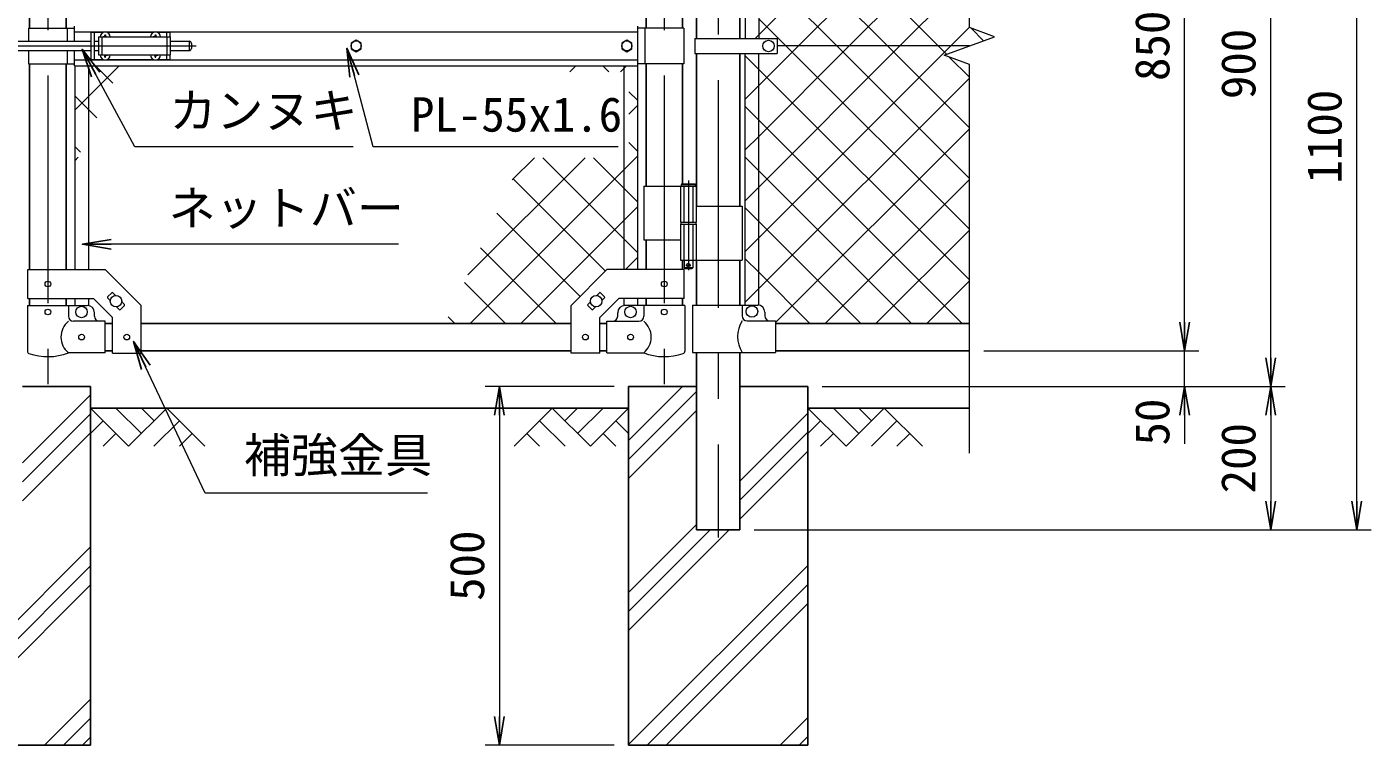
# Model space of a CAD drawing. Units: millimetres, scale not verified. Extents: x -4200 to 4200, y -2970 to 2970.
# Drawn here: x -2565 to -692, y -1039 to -37 of the extents above; entities that cross this region are included whole.
import ezdxf
from ezdxf.enums import TextEntityAlignment as Align

# ---------------------------------------------------------------- set-up
doc = ezdxf.new("R2010")
doc.units = ezdxf.units.MM
doc.header["$LTSCALE"] = 10
doc.linetypes.add('DASHED', pattern=[7.5, 6, -1.5])
doc.linetypes.add('USER1', pattern=[50.8, 31.75, -6.35, 6.35, -6.35])
for name, color, linetype, lineweight in [('0-1_D-BMK', 2, 'USER1', 13), ('0-2_D-STR1', 1, 'Continuous', 25), ('0-3_D-STR3', 3, 'Continuous', 13), ('0-4_D-DCR-HCH', 7, 'Continuous', 13), ('0-5_D-BGD', 7, 'Continuous', 25), ('0-6_D-STR4', 7, 'Continuous', 25), ('0-7_D-STR-DIM', 7, 'Continuous', 13), ('0-A_D-STR2', 7, 'Continuous', 13), ('0-B_D-STR-TXT', 7, 'Continuous', 13)]:
    doc.layers.add(name, color=color, linetype=linetype, lineweight=lineweight)
doc.layers.add('0-8_0', color=7, linetype='Continuous')
doc.styles.add('ＭＳ ゴシック', font='')
doc.styles.get('ＭＳ ゴシック').set_extended_font_data('MS Gothic')

# ---------------------------------------------------------------- blocks, each defined once
blk = doc.blocks.new('_Open')
at = {"layer": '0-8_0'}
blk.add_line((-10, 1.667), (0, 0), dxfattribs=at)
blk.add_lwpolyline([(-10, -1.667), (0, 0), (-10, 0)], dxfattribs=at)

msp = doc.modelspace()

# ---------------------------------------------------------------- linework, layer by layer
at = {"layer": '0-1_D-BMK'}
for p, q in [((-2535.9, 403.1), (-2535.9, -535.29)), ((-1676.7, 403.1), (-1676.7, -535.29)), ((-1601.55, 396.61), (-1601.55, -749.21)), ((-2646.59, -63.63), (-2326.59, -63.63)), ((-1643.14, -251.21), (-1643.14, -376.1)), ((-1646.76, -369.13), (-1639.51, -369.13))]:
    msp.add_line(p, q, dxfattribs=at)
at = {"layer": '0-2_D-STR1'}
for p, q in [((-2561.3, 248.32), (-2561.3, -38.63)), ((-2510.5, 248.32), (-2510.5, -38.63)), ((-1702.1, 131.87), (-1702.1, -38.63)), ((-1651.3, 103.87), (-1651.3, -38.63)), ((-1631.8, 103.87), (-1631.8, -53.13)), ((-1571.3, 103.87), (-1571.3, -53.13)), ((-1631.8, -74.13), (-1631.8, -287.13)), ((-1571.3, -74.13), (-1571.3, -287.13)), ((-2561.3, -88.63), (-2561.3, -375.58)), ((-2510.5, -88.63), (-2510.5, -375.58)), ((-1702.1, -88.63), (-1702.1, -259.13)), ((-1651.3, -88.63), (-1651.3, -256.13)), ((-1702.1, -334.13), (-1702.1, -375.58)), ((-1651.3, -362.13), (-1651.3, -375.58)), ((-1631.8, -362.13), (-1631.8, -424.93)), ((-1571.3, -362.13), (-1571.3, -424.93)), ((-2561.3, -415.58), (-2561.3, -425.63)), ((-2510.5, -415.58), (-2510.5, -425.63)), ((-1702.1, -415.58), (-1702.1, -425.63)), ((-1651.3, -415.58), (-1651.3, -425.63)), ((-2455.9, -450.63), (-2445.9, -450.63)), ((-2405.9, -450.63), (-1806.7, -450.63)), ((-1766.7, -450.63), (-1756.7, -450.63)), ((-1521.55, -450.63), (-1251.55, -450.63)), ((-2455.9, -488.63), (-2445.9, -488.63)), ((-2405.9, -488.63), (-1806.7, -488.63)), ((-1766.7, -488.63), (-1756.7, -488.63)), ((-1631.8, -490.93), (-1631.8, -738.63)), ((-1571.3, -490.93), (-1571.3, -738.63)), ((-1521.55, -488.63), (-1251.55, -488.63)), ((-1631.8, -738.63), (-1571.3, -738.63))]:
    msp.add_line(p, q, dxfattribs=at)
at = {"layer": '0-3_D-STR3'}
for p, q in [((-1564.05, 299.07), (-1564.05, -53.13)), ((-1545.05, 299.07), (-1545.05, -53.13)), ((-2498.8, -57.13), (-2498.8, -36.13)), ((-1713.8, -91.13), (-1713.8, -36.13)), ((-2562.9, -38.63), (-2562.9, -57.13)), ((-2562.9, -38.63), (-2498.8, -38.63)), ((-2508.9, -38.63), (-2508.9, -57.13)), ((-2498.8, -44.13), (-1713.8, -44.13)), ((-2475.9, -44.63), (-2475.9, -82.63)), ((-2475.9, -44.63), (-2458.49, -44.63)), ((-2471.4, -44.63), (-2471.4, -82.63)), ((-2465.4, -51.13), (-2465.4, -76.13)), ((-2465.4, -51.13), (-2365.4, -51.13)), ((-2457.75, -50.72), (-2459.05, -50.74)), ((-2459.05, -50.74), (-2459.05, -51.13)), ((-2456.29, -47.98), (-2456.31, -49.28)), ((-2456.29, -47.98), (-2455.5, -47.98)), ((-2455.5, -47.98), (-2455.48, -49.28)), ((-2453.3, -44.63), (-2388.49, -44.63)), ((-2387.75, -50.72), (-2389.05, -50.74)), ((-2389.05, -50.74), (-2389.05, -51.13)), ((-2386.29, -47.98), (-2386.31, -49.28)), ((-2386.29, -47.98), (-2385.5, -47.98)), ((-2385.5, -47.98), (-2385.48, -49.28)), ((-2384.04, -50.72), (-2382.75, -50.74)), ((-2383.3, -44.63), (-2365.9, -44.63)), ((-2382.75, -50.74), (-2382.75, -51.13)), ((-2370.4, -44.63), (-2370.4, -51.13)), ((-2365.9, -44.63), (-2365.9, -51.13)), ((-2365.4, -51.13), (-2365.4, -76.13)), ((-1649.7, -38.63), (-1713.8, -38.63)), ((-1703.7, -38.63), (-1703.7, -88.63)), ((-1649.7, -38.63), (-1649.7, -88.63)), ((-1634.35, -53.13), (-1634.35, -74.13)), ((-1634.35, -53.13), (-1519.55, -53.13)), ((-1519.55, -53.13), (-1519.55, -74.13)), ((-2599.25, -57.13), (-2475.9, -57.13)), ((-2599.25, -70.13), (-2475.9, -70.13)), ((-2562.9, -70.13), (-2562.9, -88.63)), ((-2508.9, -70.13), (-2508.9, -88.63)), ((-2498.8, -91.13), (-2498.8, -70.13)), ((-2471.4, -57.13), (-2465.4, -57.13)), ((-2471.4, -70.13), (-2465.4, -70.13)), ((-2365.4, -57.13), (-2338.9, -57.13)), ((-2365.4, -70.13), (-2338.9, -70.13)), ((-2338.9, -57.13), (-2338.9, -70.13)), ((-2335.9, -60.13), (-2335.9, -67.13)), ((-1634.35, -74.13), (-1519.55, -74.13)), ((-1564.05, -424.93), (-1564.05, -74.13)), ((-1545.05, -424.93), (-1545.05, -74.13)), ((-1251.55, -63.63), (-1519.55, -63.63)), ((-2562.9, -88.63), (-2498.8, -88.63)), ((-2498.8, -83.13), (-1713.8, -83.13)), ((-2498.8, -91.13), (-1713.8, -91.13)), ((-2498.4, -91.13), (-2498.4, -375.58)), ((-2479.4, -91.13), (-2479.4, -375.58)), ((-2475.9, -82.63), (-2458.49, -82.63)), ((-2465.4, -76.13), (-2365.4, -76.13)), ((-2459.05, -76.53), (-2459.05, -76.13)), ((-2457.75, -76.55), (-2459.05, -76.53)), ((-2456.29, -79.28), (-2456.31, -77.99)), ((-2456.29, -79.28), (-2455.5, -79.28)), ((-2455.5, -79.28), (-2455.48, -77.99)), ((-2454.04, -76.55), (-2452.75, -76.53)), ((-2453.3, -82.63), (-2388.49, -82.63)), ((-2452.75, -76.53), (-2452.75, -76.13)), ((-2389.05, -76.53), (-2389.05, -76.13)), ((-2387.75, -76.55), (-2389.05, -76.53)), ((-2386.29, -79.28), (-2386.31, -77.99)), ((-2386.29, -79.28), (-2385.5, -79.28)), ((-2385.5, -79.28), (-2385.48, -77.99)), ((-2384.04, -76.55), (-2382.75, -76.53)), ((-2383.3, -82.63), (-2365.9, -82.63)), ((-2382.75, -76.53), (-2382.75, -76.13)), ((-2370.4, -76.13), (-2370.4, -82.63)), ((-2365.9, -76.13), (-2365.9, -82.63)), ((-1733.2, -91.13), (-1733.2, -375.58)), ((-1714.2, -91.13), (-1714.2, -375.58)), ((-1649.7, -88.63), (-1713.8, -88.63)), ((-1705.25, -259.13), (-1705.25, -334.13)), ((-1705.25, -259.13), (-1632.34, -259.13)), ((-1653.94, -259.13), (-1653.94, -309.13)), ((-1633.14, -257.13), (-1653.14, -257.13)), ((-1652.14, -256.13), (-1634.14, -256.13)), ((-1633.14, -257.13), (-1634.14, -256.13)), ((-1633.14, -257.13), (-1633.14, -259.13)), ((-1632.34, -259.13), (-1632.34, -309.13)), ((-1632.34, -287.13), (-1568, -287.13)), ((-1568, -287.13), (-1568, -362.13)), ((-1653.94, -309.13), (-1632.34, -309.13)), ((-1653.94, -312.13), (-1632.34, -312.13)), ((-1653.94, -312.13), (-1653.94, -362.13)), ((-1653.64, -309.13), (-1653.64, -312.13)), ((-1653.64, -312.13), (-1632.64, -312.13)), ((-1632.64, -309.13), (-1632.64, -312.13)), ((-1632.34, -312.13), (-1632.34, -362.13)), ((-1705.25, -334.13), (-1654.05, -334.13)), ((-1653.94, -362.13), (-1568, -362.13)), ((-1649.14, -362.13), (-1649.14, -373.13)), ((-1648.14, -374.13), (-1649.14, -373.13)), ((-1648.14, -374.13), (-1638.14, -374.13)), ((-1638.14, -374.13), (-1637.14, -373.13)), ((-2563.6, -415.58), (-2563.6, -375.58)), ((-1649, -415.58), (-1649, -375.58)), ((-2452.56, -413.57), (-2446.91, -407.92)), ((-2445.49, -407.92), (-2441.78, -411.63)), ((-1767.1, -407.92), (-1770.82, -411.63)), ((-1760.03, -413.57), (-1765.69, -407.92)), ((-2564.45, -425.63), (-2507.35, -425.63)), ((-2564.45, -425.63), (-2564.45, -489.33)), ((-2563.6, -415.58), (-2472.46, -415.58)), ((-2507.35, -425.63), (-2507.35, -440.63)), ((-2507.35, -425.63), (-2480.9, -425.63)), ((-2498.4, -415.58), (-2498.4, -425.63)), ((-2479.4, -415.58), (-2479.4, -425.63)), ((-2472.46, -415.58), (-2445.9, -442.15)), ((-2452.56, -414.99), (-2448.85, -418.7)), ((-2440.02, -427.53), (-2436.3, -431.25)), ((-2434.89, -431.25), (-2429.23, -425.59)), ((-2432.94, -420.46), (-2429.23, -424.18)), ((-2405.9, -491.83), (-2405.9, -425.58)), ((-1806.7, -491.83), (-1806.7, -425.58)), ((-1779.65, -420.46), (-1783.36, -424.18)), ((-1777.71, -431.25), (-1783.36, -425.59)), ((-1772.58, -427.53), (-1776.29, -431.25)), ((-1740.13, -415.58), (-1766.7, -442.15)), ((-1760.03, -414.99), (-1763.74, -418.7)), ((-1649, -415.58), (-1740.13, -415.58)), ((-1733.2, -415.58), (-1733.2, -425.63)), ((-1705.25, -425.63), (-1731.7, -425.63)), ((-1714.2, -415.58), (-1714.2, -425.63)), ((-1648.15, -425.63), (-1705.25, -425.63)), ((-1705.25, -425.63), (-1705.25, -440.63)), ((-1648.15, -425.63), (-1648.15, -489.33)), ((-1637.25, -424.93), (-1546.55, -424.93)), ((-1637.25, -424.93), (-1637.25, -490.93)), ((-1568.15, -424.93), (-1568.15, -439.93)), ((-2455.9, -447.63), (-2500.35, -447.63)), ((-2470.9, -440.63), (-2470.9, -435.63)), ((-2455.9, -491.63), (-2455.9, -447.63)), ((-2445.9, -491.83), (-2445.9, -442.15)), ((-1766.7, -491.83), (-1766.7, -442.15)), ((-1756.7, -447.63), (-1712.25, -447.63)), ((-1756.7, -491.63), (-1756.7, -447.63)), ((-1741.7, -440.63), (-1741.7, -435.63)), ((-1561.15, -446.93), (-1521.55, -446.93)), ((-1536.55, -434.93), (-1536.55, -439.93)), ((-1521.55, -446.93), (-1521.55, -490.93)), ((-2455.9, -491.63), (-2507.35, -491.63)), ((-2445.9, -491.83), (-2405.9, -491.83)), ((-1766.7, -491.83), (-1806.7, -491.83)), ((-1756.7, -491.63), (-1705.25, -491.63)), ((-1637.25, -490.93), (-1521.55, -490.93))]:
    msp.add_line(p, q, dxfattribs=at)
at = {"layer": '0-3_D-STR3', "linetype": 'DASHED'}
for p, q in [((-2460.9, -51.13), (-2460.9, -76.13)), ((-2369.9, -51.13), (-2369.9, -76.13)), ((-1649.44, -259.13), (-1649.44, -309.13)), ((-1636.84, -259.13), (-1636.84, -309.13)), ((-1649.44, -312.13), (-1649.44, -362.13)), ((-1636.84, -312.13), (-1636.84, -362.13))]:
    msp.add_line(p, q, dxfattribs=at)
at = {"layer": '0-3_D-STR3'}
for points in [[(-2454.04, -50.72), (-2452.75, -50.74), (-2452.75, -51.13)], [(-1652.14, -256.13), (-1653.14, -257.13), (-1653.14, -259.13)], [(-1637.14, -362.13), (-1637.14, -373.13), (-1649.14, -373.13)], [(-2563.6, -375.58), (-2455.9, -375.58), (-2405.9, -425.58)], [(-1649, -375.58), (-1756.7, -375.58), (-1806.7, -425.58)]]:
    msp.add_lwpolyline(points, dxfattribs=at)
for points in [[(-2106.3, -55.53), (-2113.31, -59.58), (-2113.31, -67.68), (-2106.3, -71.73), (-2099.28, -67.68), (-2099.28, -59.58)], [(-1728.8, -55.53), (-1735.81, -59.58), (-1735.81, -67.68), (-1728.8, -71.73), (-1721.78, -67.68), (-1721.78, -59.58)]]:
    msp.add_lwpolyline(points, close=True, dxfattribs=at)
for centre, radius in [((-1531.55, -63.63), 8), ((-2106.3, -63.63), 7.03), ((-1728.8, -63.63), 7.03), ((-1643.14, -369.13), 2.5), ((-2535.9, -395.58), 4), ((-1676.7, -395.58), 4), ((-2440.9, -419.58), 8), ((-1771.7, -419.58), 8), ((-2535.9, -434.63), 4), ((-2488.9, -434.63), 8), ((-1723.7, -434.63), 8), ((-1676.7, -434.63), 4), ((-1554.55, -433.93), 8), ((-2488.9, -469.63), 4), ((-2425.9, -469.58), 4), ((-1786.7, -469.58), 4), ((-1723.7, -469.63), 4)]:
    msp.add_circle(centre, radius, dxfattribs=at)
for centre, radius, start, end in [((-2455.9, -51.13), 7, 0, 180), ((-2457.8, -49.23), 1.49, 270, 0), ((-2453.99, -49.23), 1.49, 180, 270), ((-2385.9, -51.13), 7, 0, 180), ((-2387.8, -49.23), 1.49, 270, 0), ((-2383.99, -49.23), 1.49, 180, 270), ((-2338.9, -60.13), 3, 0, 90), ((-2338.9, -67.13), 3, 270, 0), ((-2455.9, -76.13), 7, 180, 0), ((-2457.8, -78.04), 1.49, 0, 90), ((-2453.99, -78.04), 1.49, 90, 180), ((-2385.9, -76.13), 7, 180, 0), ((-2387.8, -78.04), 1.49, 0, 90), ((-2383.99, -78.04), 1.49, 90, 180), ((-2446.2, -408.62), 1, 45, 135), ((-1766.39, -408.62), 1, 45, 135), ((-2480.9, -435.63), 10, 0, 90), ((-2451.86, -414.28), 1, 135, 225), ((-2429.94, -424.89), 1, 315, 45), ((-1782.66, -424.89), 1, 135, 225), ((-1760.74, -414.28), 1, 315, 45), ((-1731.7, -435.63), 10, 90, 180), ((-1546.55, -434.93), 10, 0, 90), ((-2489.15, -469.63), 28.55, 129.59418, 230.40582), ((-2500.35, -440.63), 7, 180, 270), ((-2463.9, -440.63), 7, 180, 270), ((-2435.59, -430.54), 1, 225, 315), ((-1777, -430.54), 1, 225, 315), ((-1748.7, -440.63), 7, 270, 0), ((-1712.25, -440.63), 7, 270, 0), ((-1723.44, -469.63), 28.55, 309.59418, 50.40582), ((-1533.93, -468.93), 40.68, 147.25964, 212.74036), ((-1561.15, -439.93), 7, 180, 270), ((-1529.55, -439.93), 7, 180, 270), ((-2561.15, -489.33), 3.3, 180, 250.77949), ((-2535.9, -416.9), 80, 250.77949, 290.9084), ((-1676.7, -416.9), 80, 249.0916, 289.22051), ((-1651.45, -489.33), 3.3, 289.22051, 0)]:
    msp.add_arc(centre, radius, start, end, dxfattribs=at)
at = {"layer": '0-4_D-DCR-HCH'}
for p, q in [((-1726.55, -613.67), (-1651.5, -538.63)), ((-2571.3, -644.9), (-2476.55, -550.15)), ((-1726.55, -640.19), (-1631.8, -545.44)), ((-2571.3, -671.41), (-2476.55, -576.66)), ((-2423.33, -621.84), (-2476.55, -568.63)), ((-2405.6, -604.11), (-2441.07, -568.63)), ((-2370.12, -568.63), (-2423.33, -621.84)), ((-2387.77, -586.46), (-2405.6, -568.63)), ((-2370.12, -568.63), (-2316.91, -621.84)), ((-1832.97, -568.63), (-1886.18, -621.84)), ((-1832.97, -568.63), (-1779.76, -621.84)), ((-1815.23, -586.37), (-1797.5, -568.63)), ((-1797.5, -604.11), (-1762.02, -568.63)), ((-1779.76, -621.84), (-1726.55, -568.63)), ((-1726.55, -666.71), (-1631.8, -571.96)), ((-1571.3, -670.56), (-1476.55, -575.81)), ((-1423.33, -621.84), (-1476.55, -568.63)), ((-1405.6, -604.11), (-1441.07, -568.63)), ((-1370.12, -568.63), (-1423.33, -621.84)), ((-1387.77, -586.46), (-1405.6, -568.63)), ((-1370.12, -568.63), (-1316.91, -621.84)), ((-2458.81, -586.37), (-2476.55, -604.03)), ((-2352.38, -586.37), (-2388.02, -621.84)), ((-1850.71, -586.37), (-1815.07, -621.84)), ((-1744.28, -586.37), (-1726.55, -604.03)), ((-1458.81, -586.37), (-1476.55, -604.03)), ((-1352.38, -586.37), (-1388.02, -621.84)), ((-2571.3, -697.93), (-2476.55, -603.18)), ((-2441.07, -604.11), (-2458.89, -621.84)), ((-2334.65, -604.11), (-2352.47, -621.84)), ((-1868.44, -604.11), (-1850.63, -621.84)), ((-1762.02, -604.11), (-1744.2, -621.84)), ((-1571.3, -697.07), (-1476.55, -602.32)), ((-1441.07, -604.11), (-1458.89, -621.84)), ((-1334.65, -604.11), (-1352.47, -621.84)), ((-1571.3, -723.59), (-1476.55, -628.84)), ((-1726.55, -825.81), (-1631.8, -731.06)), ((-1726.55, -878.84), (-1586.34, -738.63)), ((-1726.55, -852.32), (-1612.86, -738.63)), ((-2726.55, -1012.28), (-2476.55, -762.28)), ((-2726.38, -1038.63), (-2476.55, -788.79)), ((-1726.55, -1037.94), (-1476.55, -787.94)), ((-2699.87, -1038.63), (-2476.55, -815.31)), ((-1700.72, -1038.63), (-1476.55, -814.45)), ((-1674.21, -1038.63), (-1476.55, -840.97)), ((-2540.77, -1038.63), (-2476.55, -974.41)), ((-2514.25, -1038.63), (-2476.55, -1000.93)), ((-1515.11, -1038.63), (-1476.55, -1000.07)), ((-2487.74, -1038.63), (-2476.55, -1027.44)), ((-1488.59, -1038.63), (-1476.55, -1026.59))]:
    msp.add_line(p, q, dxfattribs=at)
at = {"layer": '0-5_D-BGD'}
for p, q in [((-2476.55, -568.63), (-1726.55, -568.63)), ((-1476.55, -568.63), (-1251.55, -568.63))]:
    msp.add_line(p, q, dxfattribs=at)
at = {"layer": '0-6_D-STR4'}
for p, q in [((-2571.3, -538.63), (-2476.55, -538.63)), ((-2476.55, -538.63), (-2476.55, -1038.63)), ((-1726.55, -538.63), (-1726.55, -1038.63)), ((-1631.8, -538.63), (-1726.55, -538.63)), ((-1476.55, -538.63), (-1571.3, -538.63)), ((-1476.55, -538.63), (-1476.55, -1038.63)), ((-2726.55, -1038.63), (-2476.55, -1038.63)), ((-1726.55, -1038.63), (-1476.55, -1038.63))]:
    msp.add_line(p, q, dxfattribs=at)
at = {"layer": '0-7_D-STR-DIM'}
for p, q in [((-1251.55, -37.98), (-1251.55, 424.37)), ((-951.55, -448.63), (-951.55, 321.37)), ((-831.55, -498.63), (-831.55, 321.37)), ((-711.55, -698.63), (-711.55, 321.37)), ((-1286.78, -76.46), (-1216.31, -50.81)), ((-1216.31, -50.81), (-1251.55, -37.98)), ((-1251.55, -89.28), (-1286.78, -76.46)), ((-1251.55, -631.63), (-1251.55, -89.28)), ((-951.55, -448.63), (-951.55, -408.63)), ((-1231.55, -488.63), (-931.55, -488.63)), ((-1231.55, -488.63), (-931.55, -488.63)), ((-951.55, -538.63), (-951.55, -488.63)), ((-1746.55, -538.63), (-1926.55, -538.63)), ((-1456.55, -538.63), (-931.55, -538.63)), ((-1456.55, -538.63), (-811.55, -538.63)), ((-1456.55, -538.63), (-811.55, -538.63)), ((-1906.55, -578.63), (-1906.55, -998.63)), ((-951.55, -578.63), (-951.55, -618.63)), ((-831.55, -578.63), (-831.55, -698.63)), ((-1551.3, -738.63), (-691.55, -738.63)), ((-1551.3, -738.63), (-811.55, -738.63)), ((-1746.55, -1038.63), (-1926.55, -1038.63))]:
    msp.add_line(p, q, dxfattribs=at)
at = {"layer": '0-A_D-STR2'}
for p, q in [((-1489.68, -63.63), (-1251.55, 174.5)), ((-1365.75, -63.63), (-1545.05, 115.67)), ((-1418.97, -63.63), (-1251.55, 103.79)), ((-1436.46, -63.63), (-1545.05, 44.96)), ((-1348.26, -63.63), (-1251.55, 33.08)), ((-1507.17, -63.63), (-1545.05, -25.76)), ((-1277.55, -63.63), (-1251.55, -37.63)), ((-1231.59, -56.37), (-1249.08, -38.88)), ((-1545.05, -119), (-1489.68, -63.63)), ((-1545.05, -189.71), (-1418.97, -63.63)), ((-1545.05, -260.42), (-1348.26, -63.63)), ((-1545.05, -331.13), (-1277.55, -63.63)), ((-1251.55, -319.26), (-1507.17, -63.63)), ((-1251.55, -248.54), (-1436.46, -63.63)), ((-1251.55, -177.83), (-1365.75, -63.63)), ((-2445.26, -115.49), (-2469.62, -91.13)), ((-1808.43, -99.54), (-1800.02, -91.13)), ((-1754.1, -99.54), (-1762.51, -91.13)), ((-1251.55, -107.12), (-1279.59, -79.08)), ((-1714.2, -139.45), (-1726.07, -127.58)), ((-1564.05, -138), (-1545.05, -119)), ((-1726.07, -158.6), (-1714.2, -146.73)), ((-1545.05, -167.18), (-1564.05, -148.18)), ((-1261.59, -450.63), (-1545.05, -167.18)), ((-1521.55, -449.05), (-1251.55, -179.05)), ((-2490.24, -211.94), (-2498.4, -203.78)), ((-1714.2, -210.16), (-1726.07, -198.29)), ((-1564.05, -208.71), (-1545.05, -189.71)), ((-2498.4, -223.82), (-2493.49, -218.92)), ((-1950.41, -382.94), (-1787.01, -219.54)), ((-1888.62, -250.45), (-1857.72, -219.54)), ((-1733.2, -332.58), (-1846.23, -219.54)), ((-1733.2, -261.87), (-1775.52, -219.54)), ((-1733.2, -236.44), (-1714.2, -217.44)), ((-1545.05, -237.89), (-1564.05, -218.89)), ((-1947.39, -450.63), (-1733.2, -236.44)), ((-1332.3, -450.63), (-1545.05, -237.89)), ((-1758.8, -377.69), (-1887.8, -248.68)), ((-1714.2, -280.87), (-1733.2, -261.87)), ((-1564.05, -279.42), (-1545.05, -260.42)), ((-1452.41, -450.63), (-1251.55, -249.76)), ((-1794.16, -413.04), (-1910.29, -296.91)), ((-1733.2, -307.15), (-1714.2, -288.15)), ((-1545.05, -308.6), (-1564.05, -289.6)), ((-1876.68, -450.63), (-1733.2, -307.15)), ((-1403.01, -450.63), (-1545.05, -308.6)), ((-1714.2, -351.58), (-1733.2, -332.58)), ((-1564.05, -350.13), (-1545.05, -331.13)), ((-1381.7, -450.63), (-1251.55, -320.47)), ((-1827.28, -450.63), (-1932.78, -345.13)), ((-1730.92, -375.58), (-1714.2, -358.86)), ((-1545.05, -379.31), (-1564.05, -360.31)), ((-1897.99, -450.63), (-1955.26, -393.35)), ((-1473.72, -450.63), (-1545.05, -379.31)), ((-1310.99, -450.63), (-1251.55, -391.19)), ((-1968.7, -450.63), (-1977.75, -441.58))]:
    msp.add_line(p, q, dxfattribs=at)
for points in [[(-1549.89, -53.13), (-1545.05, -48.29), (-1251.55, 245.21)], [(-1283.43, -75.24), (-1295.04, -63.63), (-1545.05, 186.38), (-1564.05, 205.38)], [(-2498.4, -153.11), (-2479.4, -134.11), (-2436.42, -91.13)], [(-1737.72, -99.54), (-1733.2, -95.02), (-1729.31, -91.13)], [(-1251.55, -389.97), (-1545.05, -96.47), (-1564.05, -77.47)], [(-1564.05, -420.84), (-1545.05, -401.84), (-1251.55, -108.34)], [(-2467.75, -163.71), (-2479.4, -152.07), (-2498.4, -133.07)]]:
    msp.add_lwpolyline(points, dxfattribs=at)
at = {"layer": '0-B_D-STR-TXT'}
msp.add_line((-2047.05, -340.13), (-2485.64, -340.13), dxfattribs=at)
for points in [[(-2110.53, -204.32), (-2414.5, -204.32), (-2487.31, -69.92)], [(-1741.11, -204.32), (-2082.39, -204.32), (-2118.49, -68.74)], [(-2006.62, -687.42), (-2316.68, -687.42), (-2415.68, -477.4)]]:
    msp.add_lwpolyline(points, dxfattribs=at)

# ---------------------------------------------------------------- block references
at = {"layer": '0-7_D-STR-DIM', "xscale": 4, "yscale": 4}
for p, rotation in [((-951.55, -488.63), 270), ((-951.55, -488.63), 270), ((-831.55, -538.63), 270), ((-1906.55, -538.63), 90), ((-951.55, -538.63), 90), ((-831.55, -538.63), 90), ((-831.55, -738.63), 270), ((-711.55, -738.63), 270), ((-1906.55, -1038.63), 270)]:
    msp.add_blockref('_Open', p, dxfattribs=dict(at, rotation=rotation))
at = {"layer": '0-B_D-STR-TXT', "xscale": 4, "yscale": 4}
for p, rotation in [((-2488.26, -68.16), 118.44451), ((-2119.01, -66.81), 104.91069), ((-2487.64, -340.13), 180), ((-2416.53, -475.59), 115.23829)]:
    msp.add_blockref('_Open', p, dxfattribs=dict(at, rotation=rotation))

# ---------------------------------------------------------------- texts
at = {"layer": '0-7_D-STR-DIM', "style": 'ＭＳ ゴシック'}
for s, p in [('850', (-958.29, -112.51)), ('900', (-838.29, -137.76)), ('1100', (-718.29, -255.53)), ('50', (-958.29, -620.83)), ('200', (-838.29, -687.63)), ('500', (-1913.29, -837.51))]:
    msp.add_text(s, height=48.09, rotation=90, dxfattribs=at).set_placement(p, align=Align.BOTTOM_LEFT)
at = {"layer": '0-B_D-STR-TXT', "style": 'ＭＳ ゴシック'}
for s, p in [('カンヌキ', (-2366.62, -192.24)), ('PL-55x1.6', (-2029.94, -197.57)), ('ネットバー', (-2367.61, -328.18)), ('補強金具', (-2262.71, -672.8))]:
    msp.add_text(s, height=48.09, dxfattribs=at).set_placement(p, align=Align.BOTTOM_LEFT)

doc.saveas('drawing.dxf')
